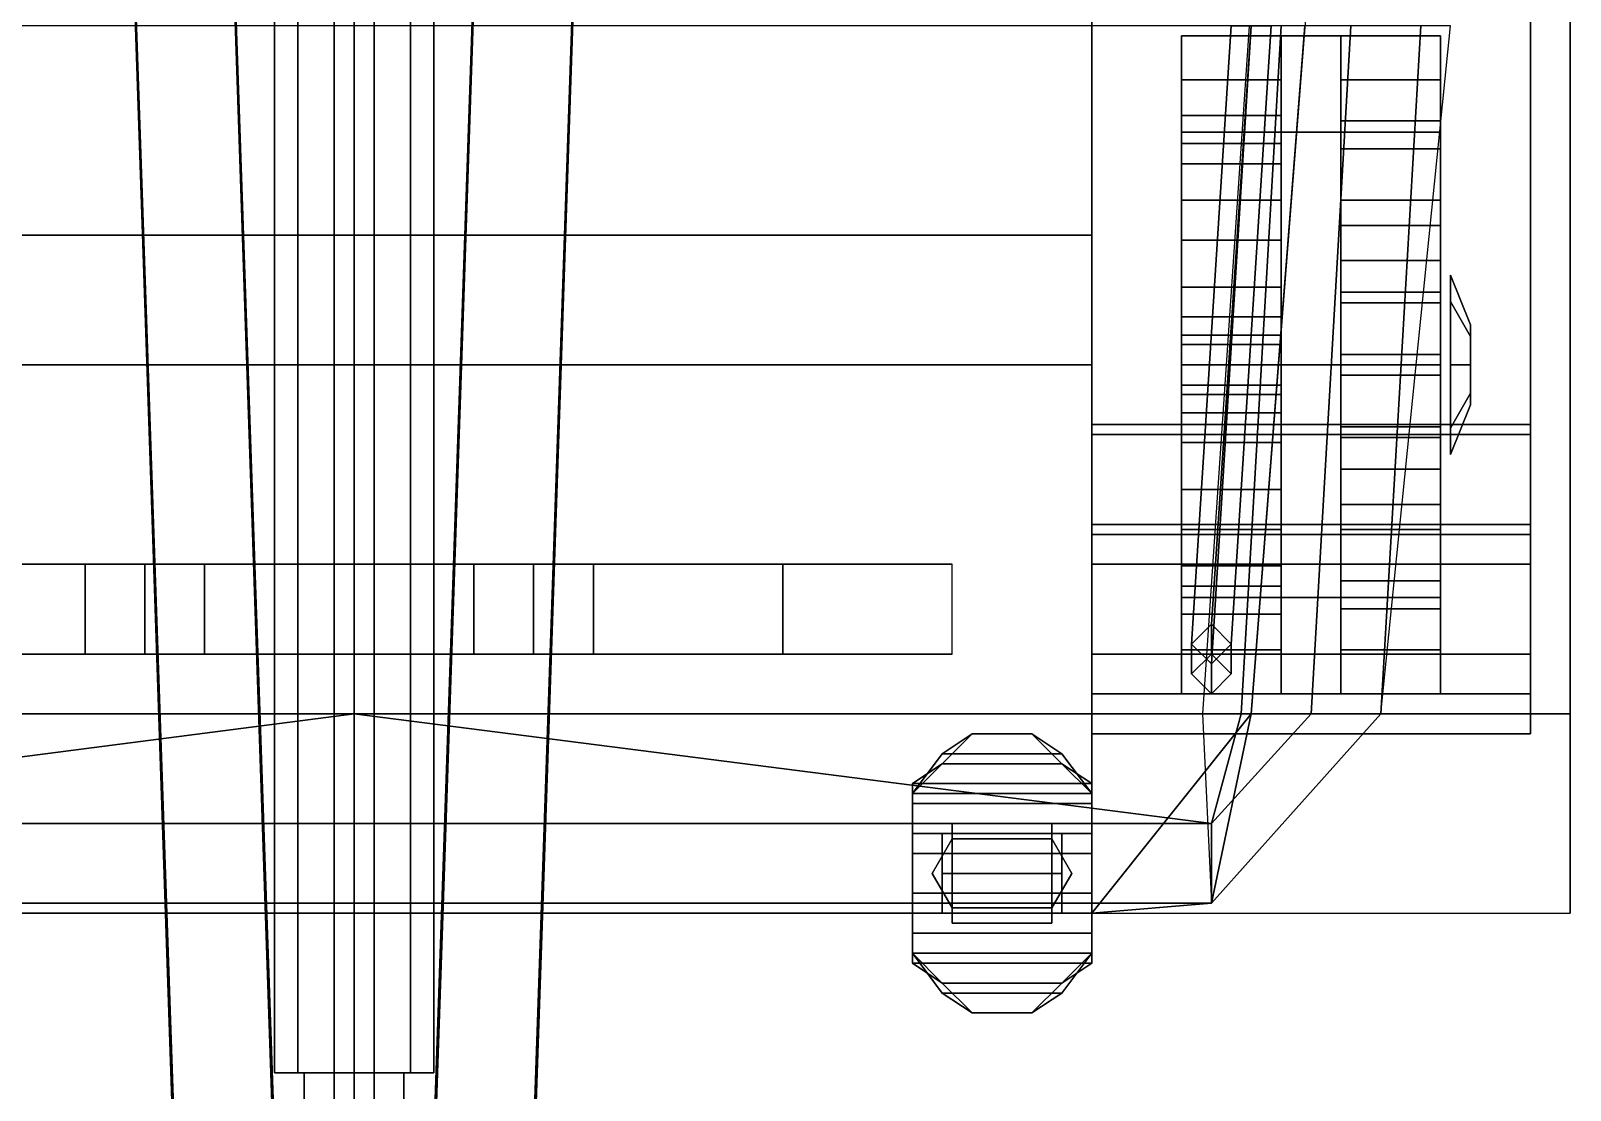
# Model space of a CAD drawing. Header units: millimetres. Extents: x -1.4 to 1.2, y -3.9 to 13.4.
# Drawn here: x -0.324 to 1.22, y -3.237 to -2.175 of the extents above; entities that cross this region are included whole.
import ezdxf

# ---------------------------------------------------------------- set-up
doc = ezdxf.new("R2010")
doc.units = ezdxf.units.MM
doc.header["$MEASUREMENT"] = 0
for name, color, linetype in [('crane', 3, 'Continuous'), ('crane_actuator_2', 1, 'Continuous'), ('crane_superstructure', 4, 'Continuous'), ('crane_supports', 6, 'Continuous'), ('fenders', 6, 'Continuous'), ('tank_only', 6, 'Continuous'), ('tracks', 3, 'Continuous'), ('wheels', 2, 'Continuous'), ('wheels_low_poly', 4, 'Continuous')]:
    doc.layers.add(name, color=color, linetype=linetype)

msp = doc.modelspace()

# ---------------------------------------------------------------- linework, layer by layer
for points in [[(-0.74, 2.76, 0.59), (-0.74, -2.51, 0.67), (0.74, -2.51, 0.67), (0.74, 2.76, 0.59)], [(-0.74, -2.51, 0.67), (-0.74, 2.76, 0.59), (0.74, 2.76, 0.59), (0.74, -2.51, 0.67)], [(0.74, -2.51, 0.67), (0.74, -2.38, 0.39), (0.74, 2.39, 0.39), (0.74, 2.76, 0.59)], [(0.74, -2.51, 0.67), (0.74, 2.76, 0.59), (0.74, 1.65, 1.35), (0.74, 0.34, 1.27)], [(0.74, 2.39, 0.39), (0.74, -2.38, 0.39), (-0.74, -2.38, 0.39), (-0.74, 2.39, 0.39)], [(0.74, -2.97, 0.96), (0.74, -2.51, 0.67), (0.74, 0.34, 1.27), (0.74, -2.86, 1.08)], [(-0.93, -2.17, 1.44), (-0.89, -2.86, 1.31), (0, -2.86, 1.37), (0, -2.17, 1.56)], [(0, -2.17, 1.56), (0, -2.86, 1.37), (0.89, -2.86, 1.31), (0.93, -2.17, 1.44)], [(0.9, -2.17, 1.62), (0.88, -2.17, 1.6), (0.84, -2.79, 1.43), (0.86, -2.81, 1.44)], [(0.88, -2.17, 1.6), (0.9, -2.17, 1.58), (0.86, -2.77, 1.42), (0.84, -2.79, 1.43)], [(0.898, -2.17, 1.27), (0.8512, -2.86, 1.21), (0.9, -2.86, 1.08), (0.9539, -2.17, 1.121)], [(0.92, -2.17, 1.6), (0.9, -2.17, 1.62), (0.86, -2.81, 1.44), (0.88, -2.79, 1.43)], [(0.9, -2.17, 1.58), (0.92, -2.17, 1.6), (0.88, -2.79, 1.43), (0.86, -2.77, 1.42)], [(0.93, -2.17, 1.44), (0.89, -2.86, 1.31), (0.96, -2.86, 1.29), (1, -2.17, 1.42)], [(1, -2.17, 1.42), (0.96, -2.86, 1.29), (1.03, -2.86, 1.22), (1.07, -2.17, 1.35)], [(1.07, -2.17, 1.35), (1.03, -2.86, 1.22), (1.03, -2.86, 1.21), (1.1, -2.17, 1.27)], [(-0.74, -2.51, 0.67), (-0.74, -2.38, 0.39), (0.74, -2.38, 0.39), (0.74, -2.51, 0.67)], [(0.84, -2.79, 1.43), (0.86, -2.77, 1.42), (0.86, -2.8, 1.41), (0.84, -2.82, 1.42)], [(0.86, -2.77, 1.42), (0.88, -2.79, 1.43), (0.88, -2.82, 1.42), (0.86, -2.8, 1.41)], [(0.86, -2.81, 1.44), (0.84, -2.79, 1.43), (0.84, -2.82, 1.42), (0.86, -2.84, 1.43)], [(0.88, -2.79, 1.43), (0.86, -2.81, 1.44), (0.86, -2.84, 1.43), (0.88, -2.82, 1.42)], [(0.84, -2.82, 1.42), (0.86, -2.8, 1.41), (0.86, -2.8, 1.32), (0.84, -2.82, 1.31)], [(0.86, -2.8, 1.41), (0.88, -2.82, 1.42), (0.88, -2.82, 1.31), (0.86, -2.8, 1.32)], [(0.86, -2.84, 1.43), (0.84, -2.82, 1.42), (0.84, -2.82, 1.31), (0.86, -2.84, 1.31)], [(0.88, -2.82, 1.42), (0.86, -2.84, 1.43), (0.86, -2.84, 1.31), (0.88, -2.82, 1.31)], [(0, -2.86, 1.37), (-0.89, -2.86, 1.31), (-0.85, -2.97, 1.31), (0, -2.86, 1.37)], [(0, -2.86, 1.37), (-0.85, -2.97, 1.31), (0.86, -2.97, 1.31), (0, -2.86, 1.37)], [(0.89, -2.86, 1.31), (0, -2.86, 1.37), (0.86, -2.97, 1.31), (0.89, -2.86, 1.31)], [(0.74, -2.97, 0.99), (0.74, -2.97, 0.96), (0.74, -2.86, 1.08)], [(0.74, -3.06, 0.99), (0.74, -2.97, 0.99), (0.74, -2.86, 1.08), (0.74, -3.06, 1.08)], [(0.9, -2.86, 1.08), (0.86, -3.05, 1.19), (0.86, -3.05, 1.19), (0.74, -3.06, 1.08)], [(0.8512, -2.86, 1.21), (0.86, -3.05, 1.19), (0.86, -3.05, 1.19), (0.9, -2.86, 1.08)], [(0.96, -2.86, 1.29), (0.89, -2.86, 1.31), (0.86, -2.97, 1.31), (0.96, -2.86, 1.29)], [(0.86, -2.97, 1.31), (0.86, -3.05, 1.19), (1.03, -2.86, 1.22), (0.96, -2.86, 1.29)], [(0.86, -3.05, 1.19), (0.86, -3.05, 1.19), (1.03, -2.86, 1.21), (1.03, -2.86, 1.22)], [(-0.85, -2.97, 1.31), (-0.85, -3.05, 1.19), (0.86, -3.05, 1.19), (0.86, -2.97, 1.31)], [(-0.74, -2.97, 0.99), (-0.74, -2.97, 0.96), (0.74, -2.97, 0.96), (0.74, -2.97, 0.99)], [(-0.74, -3.06, 0.99), (-0.74, -2.97, 0.99), (0.74, -2.97, 0.99), (0.74, -3.06, 0.99)], [(-0.85, -3.05, 1.19), (-0.74, -3.06, 1.08), (0.74, -3.06, 1.08), (0.86, -3.05, 1.19)], [(-0.74, -3.06, 1.08), (-0.74, -3.06, 0.99), (0.74, -3.06, 0.99), (0.74, -3.06, 1.08)]]:
    msp.add_3dface(points)
at = {"layer": 'crane'}
for points in [[(0, 0.41, 2.76), (-0.02, 0.41, 2.74), (-0.02, -3.66, 2.12), (0, -3.66, 2.14)], [(-0.02, 0.41, 2.74), (0, 0.41, 2.72), (0, -3.66, 2.1), (-0.02, -3.66, 2.12)], [(0.02, 0.41, 2.74), (0, 0.41, 2.76), (0, -3.66, 2.14), (0.02, -3.66, 2.12)], [(0, 0.41, 2.72), (0.02, 0.41, 2.74), (0.02, -3.66, 2.12), (0, -3.66, 2.1)], [(-0.3, 0.21, 2.8), (-0.16, -3.92, 2.09), (-0.06, -3.92, 2.09), (-0.2, 0.21, 2.8)], [(-0.2, 0.21, 2.62), (-0.06, -3.87, 1.93), (-0.16, -3.87, 1.93), (-0.3, 0.21, 2.62)], [(-0.3, 0.21, 2.62), (-0.16, -3.87, 1.93), (-0.16, -3.92, 2.09), (-0.3, 0.21, 2.8)], [(-0.06, -3.92, 2.09), (-0.06, -3.87, 1.93), (-0.2, 0.21, 2.62), (-0.2, 0.21, 2.8)], [(0.2, 0.21, 2.62), (0.06, -3.87, 1.93), (0.06, -3.92, 2.09), (0.2, 0.21, 2.8)], [(0.3, 0.21, 2.62), (0.16, -3.87, 1.93), (0.06, -3.87, 1.93), (0.2, 0.21, 2.62)], [(0.2, 0.21, 2.8), (0.06, -3.92, 2.09), (0.16, -3.92, 2.09), (0.3, 0.21, 2.8)], [(0.16, -3.92, 2.09), (0.16, -3.87, 1.93), (0.3, 0.21, 2.62), (0.3, 0.21, 2.8)]]:
    msp.add_3dface(points, dxfattribs=at)
at = {"layer": 'crane_actuator_2'}
for points in [[(-0.0566, -1.11, 2.0666), (-0.08, -1.11, 2.01), (-0.08, -3.22, 2.01), (-0.0566, -3.22, 2.0666)], [(-0.08, -1.11, 2.01), (-0.0566, -1.11, 1.9534), (-0.0566, -3.22, 1.9534), (-0.08, -3.22, 2.01)], [(0, -1.11, 2.09), (-0.0566, -1.11, 2.0666), (-0.0566, -3.22, 2.0666), (0, -3.22, 2.09)], [(-0.0566, -1.11, 1.9534), (0, -1.11, 1.93), (0, -3.22, 1.93), (-0.0566, -3.22, 1.9534)], [(0.0566, -1.11, 2.0666), (0, -1.11, 2.09), (0, -3.22, 2.09), (0.0566, -3.22, 2.0666)], [(0, -1.11, 1.93), (0.0566, -1.11, 1.9534), (0.0566, -3.22, 1.9534), (0, -3.22, 1.93)], [(0.08, -1.11, 2.01), (0.0566, -1.11, 2.0666), (0.0566, -3.22, 2.0666), (0.08, -3.22, 2.01)], [(0.0566, -1.11, 1.9534), (0.08, -1.11, 2.01), (0.08, -3.22, 2.01), (0.0566, -3.22, 1.9534)], [(-0.0566, -3.22, 1.9534), (0, -3.22, 2.09), (-0.0566, -3.22, 2.0666), (-0.08, -3.22, 2.01)], [(0, -3.22, 1.93), (0.0566, -3.22, 2.0666), (0, -3.22, 2.09), (-0.0566, -3.22, 1.9534)], [(0.05, -3.56, 2.06), (0.05, -3.22, 2.06), (-0.05, -3.22, 2.06), (-0.05, -3.56, 2.06)], [(0.05, -3.22, 1.96), (0.05, -3.56, 1.96), (-0.05, -3.56, 1.96), (-0.05, -3.22, 1.96)], [(-0.05, -3.56, 2.06), (-0.05, -3.22, 2.06), (-0.05, -3.22, 1.96), (-0.05, -3.56, 1.96)], [(0.0566, -3.22, 1.9534), (0.08, -3.22, 2.01), (0.0566, -3.22, 2.0666), (0, -3.22, 1.93)], [(0.05, -3.56, 1.96), (0.05, -3.22, 1.96), (0.05, -3.22, 2.06), (0.05, -3.56, 2.06)]]:
    msp.add_3dface(points, dxfattribs=at)
at = {"layer": 'crane_superstructure'}
for points in [[(-0.74, -2.97, 0.67), (-0.74, -2.51, 0.67), (0.74, -2.51, 0.67), (0.74, -2.97, 0.67)], [(0.74, -2.97, 0.67), (0.74, -2.51, 0.67), (0.74, -2.51, 0.67), (0.74, -2.97, 0.96)], [(0.43, -2.71, 1.79), (0.6, -2.71, 1.4), (-0.6, -2.71, 1.4), (-0.43, -2.71, 1.79)], [(-0.21, -2.71, 2.18), (-0.15, -2.71, 1.79), (-0.43, -2.71, 1.79), (-0.27, -2.71, 2.18)], [(-0.43, -2.71, 1.79), (-0.43, -2.8, 1.79), (-0.27, -2.8, 2.18), (-0.27, -2.71, 2.18)], [(-0.27, -2.71, 2.18), (-0.27, -2.8, 2.18), (-0.21, -2.8, 2.18), (-0.21, -2.71, 2.18)], [(-0.21, -2.8, 2.18), (-0.15, -2.8, 1.79), (-0.15, -2.71, 1.79), (-0.21, -2.71, 2.18)], [(-0.15, -2.71, 1.79), (-0.15, -2.8, 1.79), (0.12, -2.8, 1.79), (0.12, -2.71, 1.79)], [(0.24, -2.71, 2.18), (0.43, -2.71, 1.79), (0.12, -2.71, 1.79), (0.18, -2.71, 2.18)], [(0.18, -2.71, 2.18), (0.12, -2.71, 1.79), (0.12, -2.8, 1.79), (0.18, -2.8, 2.18)], [(0.24, -2.8, 2.18), (0.24, -2.71, 2.18), (0.18, -2.71, 2.18), (0.18, -2.8, 2.18)], [(0.43, -2.8, 1.79), (0.43, -2.71, 1.79), (0.24, -2.71, 2.18), (0.24, -2.8, 2.18)], [(0.43, -2.8, 1.79), (0.6, -2.8, 1.4), (0.6, -2.71, 1.4), (0.43, -2.71, 1.79)], [(-0.43, -2.8, 1.79), (-0.6, -2.8, 1.4), (0.6, -2.8, 1.4), (0.43, -2.8, 1.79)], [(-0.27, -2.8, 2.18), (-0.43, -2.8, 1.79), (-0.15, -2.8, 1.79), (-0.21, -2.8, 2.18)], [(0.18, -2.8, 2.18), (0.12, -2.8, 1.79), (0.43, -2.8, 1.79), (0.24, -2.8, 2.18)], [(-0.74, -2.97, 0.96), (-0.74, -2.97, 0.67), (0.74, -2.97, 0.67), (0.74, -2.97, 0.96)], [(0.6, -3.07, 0.76), (0.6, -2.97, 0.76), (0.6, -2.97, 0.67), (0.6, -3.07, 0.67)], [(0.6, -2.97, 0.76), (0.6, -3.07, 0.76), (0.7, -3.07, 0.76), (0.7, -2.97, 0.76)], [(0.6, -3.07, 0.67), (0.6, -2.97, 0.67), (0.7, -2.97, 0.67), (0.7, -3.07, 0.67)], [(0.7, -3.07, 0.67), (0.7, -2.97, 0.67), (0.7, -2.97, 0.76), (0.7, -3.07, 0.76)], [(0.6, -3.07, 0.76), (0.6, -3.07, 0.67), (0.7, -3.07, 0.67), (0.7, -3.07, 0.76)]]:
    msp.add_3dface(points, dxfattribs=at)
at = {"layer": 'crane_supports'}
for points in [[(0.62, -2.88, -0.12), (0.59, -2.9, -0.12), (0.56, -2.94, -0.05), (0.59, -2.91, -0.05)], [(0.71, -2.91, -0.05), (0.68, -2.88, -0.12), (0.62, -2.88, -0.12), (0.59, -2.91, -0.05)], [(0.68, -2.88, -0.12), (0.71, -2.9, -0.12), (0.59, -2.9, -0.12), (0.62, -2.88, -0.12)], [(0.74, -2.94, -0.05), (0.71, -2.9, -0.12), (0.68, -2.88, -0.12), (0.71, -2.91, -0.05)], [(0.56, -2.94, -0.05), (0.59, -2.9, -0.12), (0.71, -2.9, -0.12), (0.74, -2.94, -0.05)], [(0.74, -2.93), (0.71, -2.91, -0.05), (0.59, -2.91, -0.05), (0.56, -2.93)], [(0.59, -2.91, -0.05), (0.56, -2.94, -0.05), (0.56, -2.95, -0.03), (0.56, -2.93)], [(0.74, -2.95, -0.03), (0.74, -2.94, -0.05), (0.71, -2.91, -0.05), (0.74, -2.93)], [(0.56, -2.93), (0.56, -3.11), (0.74, -3.11), (0.74, -2.93)], [(0.56, -2.95, -0.03), (0.56, -3.08, -0.03), (0.56, -3.11), (0.56, -2.93)], [(0.74, -3.11), (0.74, -3.08, -0.03), (0.74, -2.95, -0.03), (0.74, -2.93)], [(0.56, -2.95, -0.03), (0.56, -2.94, -0.05), (0.74, -2.94, -0.05), (0.74, -2.95, -0.03)], [(0.74, -2.95, -0.03), (0.74, -3.08, -0.03), (0.56, -3.08, -0.03), (0.56, -2.95, -0.03)], [(0.71, -2.98, 0.62), (0.74, -2.98, 0.59), (0.56, -2.98, 0.59), (0.59, -2.98, 0.62)], [(0.56, -2.98, 0.59), (0.56, -3.06, 0.59), (0.56, -3.06, 0.67), (0.56, -2.98, 0.67)], [(0.56, -2.98, 0.67), (0.59, -2.98, 0.67), (0.59, -2.98, 0.62), (0.56, -2.98, 0.59)], [(0.56, -2.98, 0.67), (0.56, -3.06, 0.67), (0.56, -3.04, 0.75), (0.56, -3, 0.75)], [(0.56, -3, 0.75), (0.59, -3, 0.75), (0.59, -2.98, 0.67), (0.56, -2.98, 0.67)], [(0.74, -2.98, 0.59), (0.74, -3.06, 0.59), (0.56, -3.06, 0.59), (0.56, -2.98, 0.59)], [(0.59, -2.98, 0.62), (0.59, -3.06, 0.62), (0.71, -3.06, 0.62), (0.71, -2.98, 0.62)], [(0.59, -3, 0.75), (0.59, -3.04, 0.75), (0.59, -3.06, 0.67), (0.59, -2.98, 0.67)], [(0.59, -2.98, 0.67), (0.59, -3.06, 0.67), (0.59, -3.06, 0.62), (0.59, -2.98, 0.62)], [(0.71, -2.98, 0.67), (0.71, -3.06, 0.67), (0.71, -3.04, 0.75), (0.71, -3, 0.75)], [(0.71, -3, 0.75), (0.74, -3, 0.75), (0.74, -2.98, 0.67), (0.71, -2.98, 0.67)], [(0.71, -2.98, 0.67), (0.74, -2.98, 0.67), (0.74, -2.98, 0.59), (0.71, -2.98, 0.62)], [(0.71, -2.98, 0.62), (0.71, -3.06, 0.62), (0.71, -3.06, 0.67), (0.71, -2.98, 0.67)], [(0.74, -3, 0.75), (0.74, -3.04, 0.75), (0.74, -3.06, 0.67), (0.74, -2.98, 0.67)], [(0.74, -2.98, 0.67), (0.74, -3.06, 0.67), (0.74, -3.06, 0.59), (0.74, -2.98, 0.59)], [(0.6, -2.9854), (0.58, -3.02), (0.58, -3.02, 0.59), (0.6, -2.9854, 0.59)], [(0.7, -2.9854), (0.6, -2.9854), (0.6, -2.9854, 0.59), (0.7, -2.9854, 0.59)], [(0.72, -3.02), (0.7, -2.9854), (0.7, -2.9854, 0.59), (0.72, -3.02, 0.59)], [(0.56, -3.04, 0.75), (0.59, -3.04, 0.75), (0.59, -3, 0.75), (0.56, -3, 0.75)], [(0.71, -3, 0.72), (0.71, -3.02, 0.7), (0.59, -3.02, 0.7), (0.59, -3, 0.72)], [(0.71, -3.02, 0.74), (0.71, -3, 0.72), (0.59, -3, 0.72), (0.59, -3.02, 0.74)], [(0.71, -3.04, 0.75), (0.74, -3.04, 0.75), (0.74, -3, 0.75), (0.71, -3, 0.75)], [(0.58, -3.02), (0.6, -3.0546), (0.6, -3.0546, 0.59), (0.58, -3.02, 0.59)], [(0.71, -3.02, 0.7), (0.71, -3.04, 0.72), (0.59, -3.04, 0.72), (0.59, -3.02, 0.7)], [(0.71, -3.04, 0.72), (0.71, -3.02, 0.74), (0.59, -3.02, 0.74), (0.59, -3.04, 0.72)], [(0.7, -3.0546), (0.72, -3.02), (0.72, -3.02, 0.59), (0.7, -3.0546, 0.59)], [(0.56, -3.06, 0.67), (0.59, -3.06, 0.67), (0.59, -3.04, 0.75), (0.56, -3.04, 0.75)], [(0.71, -3.06, 0.67), (0.74, -3.06, 0.67), (0.74, -3.04, 0.75), (0.71, -3.04, 0.75)], [(0.6, -3.0546), (0.7, -3.0546), (0.7, -3.0546, 0.59), (0.6, -3.0546, 0.59)], [(0.59, -3.06, 0.62), (0.56, -3.06, 0.59), (0.74, -3.06, 0.59), (0.71, -3.06, 0.62)], [(0.56, -3.06, 0.59), (0.59, -3.06, 0.62), (0.59, -3.06, 0.67), (0.56, -3.06, 0.67)], [(0.71, -3.06, 0.62), (0.74, -3.06, 0.59), (0.74, -3.06, 0.67), (0.71, -3.06, 0.67)], [(0.56, -3.08, -0.03), (0.56, -3.1, -0.05), (0.59, -3.13, -0.05), (0.56, -3.11)], [(0.74, -3.08, -0.03), (0.74, -3.1, -0.05), (0.56, -3.1, -0.05), (0.56, -3.08, -0.03)], [(0.71, -3.13, -0.05), (0.74, -3.1, -0.05), (0.74, -3.08, -0.03), (0.74, -3.11)], [(0.74, -3.1, -0.05), (0.71, -3.14, -0.12), (0.59, -3.14, -0.12), (0.56, -3.1, -0.05)], [(0.56, -3.1, -0.05), (0.59, -3.14, -0.12), (0.62, -3.16, -0.12), (0.59, -3.13, -0.05)], [(0.68, -3.16, -0.12), (0.71, -3.14, -0.12), (0.74, -3.1, -0.05), (0.71, -3.13, -0.05)], [(0.56, -3.11), (0.59, -3.13, -0.05), (0.71, -3.13, -0.05), (0.74, -3.11)], [(0.59, -3.13, -0.05), (0.62, -3.16, -0.12), (0.68, -3.16, -0.12), (0.71, -3.13, -0.05)], [(0.62, -3.16, -0.12), (0.59, -3.14, -0.12), (0.71, -3.14, -0.12), (0.68, -3.16, -0.12)]]:
    msp.add_3dface(points, dxfattribs=at)
at = {"layer": 'fenders'}
for points in [[(1.15, 0.34, 1.27), (0.9, -2.86, 1.08), (1.22, -2.86, 1.08), (1.22, 0.34, 1.27)], [(1.22, 0.34, 1.27), (1.22, -2.86, 1.08), (1.22, -2.86, 1.05), (1.22, 0.34, 1.24)], [(0.9, -2.86, 1.08), (0.74, -3.06, 1.08), (1.22, -3.06, 1.08), (1.22, -2.86, 1.08)], [(0.74, -2.86, 1.08), (0.74, -3.06, 1.08), (0.74, -3.06, 1.08), (0.9, -2.86, 1.08)], [(1.22, -2.86, 1.08), (1.22, -3.06, 1.08), (1.22, -3.06, 1.05), (1.22, -2.86, 1.05)]]:
    msp.add_3dface(points, dxfattribs=at)
at = {"layer": 'tank_only'}
msp.add_3dface([(-0.74, -2.97, 0.96), (-0.74, -2.51, 0.67), (0.74, -2.51, 0.67), (0.74, -2.97, 0.96)], dxfattribs=at)
at = {"layer": 'tracks'}
for points in [[(0.74, -2.57, 0.96), (0.74, -1.36, 1.07), (1.18, -1.36, 1.07), (1.18, -2.57, 0.96)], [(0.74, -2.58, 1), (0.74, -1.36, 1.11), (0.74, -1.36, 1.07), (0.74, -2.57, 0.96)], [(1.18, -2.58, 1), (1.18, -1.36, 1.11), (0.74, -1.36, 1.11), (0.74, -2.58, 1)], [(1.18, -1.36, 1.07), (1.18, -1.36, 1.11), (1.18, -2.58, 1), (1.18, -2.57, 0.96)], [(0.74, -1.77, 0.03), (0.74, -2.67, 0.34), (1.18, -2.67, 0.34), (1.18, -1.77, 0.03)], [(0.74, -1.79, -0.01), (0.74, -2.67, 0.3), (0.74, -2.67, 0.34), (0.74, -1.77, 0.03)], [(1.18, -2.67, 0.34), (1.18, -2.67, 0.3), (1.18, -1.79, -0.01), (1.18, -1.77, 0.03)], [(1.18, -1.79, -0.01), (1.18, -2.67, 0.3), (0.74, -2.67, 0.3), (0.74, -1.79, -0.01)], [(0.74, -2.71, 0.94), (0.74, -2.58, 1), (0.74, -2.57, 0.96), (0.74, -2.68, 0.91)], [(0.74, -2.68, 0.91), (0.74, -2.57, 0.96), (1.18, -2.57, 0.96), (1.18, -2.68, 0.91)], [(1.18, -2.57, 0.96), (1.18, -2.58, 1), (1.18, -2.71, 0.94), (1.18, -2.68, 0.91)], [(1.18, -2.71, 0.94), (1.18, -2.58, 1), (0.74, -2.58, 1), (0.74, -2.71, 0.94)], [(1.18, -2.67, 0.3), (1.18, -2.84, 0.47), (0.74, -2.84, 0.47), (0.74, -2.67, 0.3)], [(0.74, -2.67, 0.3), (0.74, -2.84, 0.47), (0.74, -2.8, 0.47), (0.74, -2.67, 0.34)], [(0.74, -2.67, 0.34), (0.74, -2.8, 0.47), (1.18, -2.8, 0.47), (1.18, -2.67, 0.34)], [(1.18, -2.8, 0.47), (1.18, -2.84, 0.47), (1.18, -2.67, 0.3), (1.18, -2.67, 0.34)], [(0.74, -2.8, 0.79), (0.74, -2.68, 0.91), (1.18, -2.68, 0.91), (1.18, -2.8, 0.79)], [(0.74, -2.84, 0.79), (0.74, -2.71, 0.94), (0.74, -2.68, 0.91), (0.74, -2.8, 0.79)], [(1.18, -2.68, 0.91), (1.18, -2.71, 0.94), (1.18, -2.84, 0.79), (1.18, -2.8, 0.79)], [(1.18, -2.84, 0.79), (1.18, -2.71, 0.94), (0.74, -2.71, 0.94), (0.74, -2.84, 0.79)], [(0.74, -2.88, 0.63), (0.74, -2.84, 0.79), (0.74, -2.8, 0.79), (0.74, -2.84, 0.63)], [(0.74, -2.84, 0.63), (0.74, -2.8, 0.79), (1.18, -2.8, 0.79), (1.18, -2.84, 0.63)], [(0.74, -2.84, 0.47), (0.74, -2.88, 0.63), (0.74, -2.84, 0.63), (0.74, -2.8, 0.47)], [(0.74, -2.8, 0.47), (0.74, -2.84, 0.63), (1.18, -2.84, 0.63), (1.18, -2.8, 0.47)], [(1.18, -2.8, 0.79), (1.18, -2.84, 0.79), (1.18, -2.88, 0.63), (1.18, -2.84, 0.63)], [(1.18, -2.84, 0.63), (1.18, -2.88, 0.63), (1.18, -2.84, 0.47), (1.18, -2.8, 0.47)], [(1.18, -2.88, 0.63), (1.18, -2.84, 0.79), (0.74, -2.84, 0.79), (0.74, -2.88, 0.63)], [(1.18, -2.84, 0.47), (1.18, -2.88, 0.63), (0.74, -2.88, 0.63), (0.74, -2.84, 0.47)]]:
    msp.add_3dface(points, dxfattribs=at)
at = {"layer": 'wheels'}
for points in [[(0.83, -2.2242, 0.795), (0.83, -2.18, 0.63), (0.83, -2.26, 0.63), (0.83, -2.2881, 0.7347)], [(0.83, -2.18, 0.63), (0.83, -2.2242, 0.795), (0.93, -2.2242, 0.795), (0.93, -2.18, 0.63)], [(0.83, -2.18, 0.63), (0.83, -2.2242, 0.465), (0.83, -2.2881, 0.5253), (0.83, -2.26, 0.63)], [(0.83, -2.2242, 0.465), (0.83, -2.18, 0.63), (0.93, -2.18, 0.63), (0.93, -2.2242, 0.465)], [(0.93, -2.18, 0.63), (0.93, -2.2242, 0.795), (0.93, -2.2881, 0.7347), (0.93, -2.26, 0.63)], [(0.93, -2.2242, 0.465), (0.93, -2.18, 0.63), (0.93, -2.26, 0.63), (0.93, -2.2881, 0.5253)], [(0.99, -2.18, 0.63), (0.99, -2.2242, 0.795), (1.09, -2.2242, 0.795), (1.09, -2.18, 0.63)], [(0.99, -2.2242, 0.795), (0.99, -2.18, 0.63), (0.99, -2.2654, 0.6503), (0.99, -2.2935, 0.755)], [(0.99, -2.2242, 0.465), (0.99, -2.18, 0.63), (1.09, -2.18, 0.63), (1.09, -2.2242, 0.465)], [(0.99, -2.18, 0.63), (0.99, -2.2242, 0.465), (0.99, -2.2935, 0.505), (0.99, -2.2654, 0.6097)], [(0.99, -2.18, 0.63), (0.99, -2.2654, 0.6097), (0.99, -2.2654, 0.6503), (0.99, -2.18, 0.63)], [(1.09, -2.18, 0.63), (1.09, -2.2242, 0.795), (1.09, -2.2935, 0.755), (1.09, -2.2654, 0.6503)], [(1.09, -2.2242, 0.465), (1.09, -2.18, 0.63), (1.09, -2.2654, 0.6097), (1.09, -2.2935, 0.505)], [(1.09, -2.18, 0.63), (1.09, -2.2654, 0.6503), (1.09, -2.2654, 0.6097), (1.09, -2.18, 0.63)], [(0.83, -2.2242, 0.465), (0.83, -2.345, 0.3442), (0.83, -2.385, 0.4135), (0.83, -2.3084, 0.4901)], [(0.83, -2.345, 0.3442), (0.83, -2.2242, 0.465), (0.93, -2.2242, 0.465), (0.93, -2.345, 0.3442)], [(0.83, -2.2242, 0.465), (0.83, -2.3084, 0.4901), (0.83, -2.2881, 0.5253), (0.83, -2.2242, 0.465)], [(0.83, -2.2242, 0.795), (0.83, -2.2881, 0.7347), (0.83, -2.3084, 0.7699), (0.83, -2.2242, 0.795)], [(0.83, -2.345, 0.9158), (0.83, -2.2242, 0.795), (0.83, -2.3084, 0.7699), (0.83, -2.385, 0.8465)], [(0.83, -2.2242, 0.795), (0.83, -2.345, 0.9158), (0.93, -2.345, 0.9158), (0.93, -2.2242, 0.795)], [(0.93, -2.345, 0.3442), (0.93, -2.2242, 0.465), (0.93, -2.3084, 0.4901), (0.93, -2.385, 0.4135)], [(0.93, -2.2242, 0.465), (0.93, -2.2881, 0.5253), (0.93, -2.3084, 0.4901), (0.93, -2.2242, 0.465)], [(0.93, -2.2242, 0.795), (0.93, -2.3084, 0.7699), (0.93, -2.2881, 0.7347), (0.93, -2.2242, 0.795)], [(0.93, -2.2242, 0.795), (0.93, -2.345, 0.9158), (0.93, -2.385, 0.8465), (0.93, -2.3084, 0.7699)], [(0.99, -2.345, 0.3442), (0.99, -2.2242, 0.465), (1.09, -2.2242, 0.465), (1.09, -2.345, 0.3442)], [(0.99, -2.2242, 0.465), (0.99, -2.345, 0.3442), (0.99, -2.3701, 0.4284), (0.99, -2.2935, 0.505)], [(0.99, -2.2242, 0.795), (0.99, -2.345, 0.9158), (1.09, -2.345, 0.9158), (1.09, -2.2242, 0.795)], [(0.99, -2.345, 0.9158), (0.99, -2.2242, 0.795), (0.99, -2.2935, 0.755), (0.99, -2.3701, 0.8316)], [(1.09, -2.345, 0.3442), (1.09, -2.2242, 0.465), (1.09, -2.2935, 0.505), (1.09, -2.3701, 0.4284)], [(1.09, -2.2242, 0.795), (1.09, -2.345, 0.9158), (1.09, -2.3701, 0.8316), (1.09, -2.2935, 0.755)], [(0.83, -2.2881, 0.7347), (0.83, -2.26, 0.63), (0.93, -2.26, 0.63), (0.93, -2.2881, 0.7347)], [(0.83, -2.26, 0.63), (0.83, -2.2881, 0.5253), (0.93, -2.2881, 0.5253), (0.93, -2.26, 0.63)], [(0.99, -2.2935, 0.755), (0.99, -2.2654, 0.6503), (1.09, -2.2654, 0.6503), (1.09, -2.2935, 0.755)], [(0.99, -2.4372, 0.6002), (0.99, -2.2654, 0.6097), (1.09, -2.2654, 0.6097), (1.09, -2.4372, 0.6002)], [(0.99, -2.2654, 0.6097), (0.99, -2.2935, 0.505), (1.09, -2.2935, 0.505), (1.09, -2.2654, 0.6097)], [(0.99, -2.2654, 0.6503), (0.99, -2.4372, 0.6598), (1.09, -2.4372, 0.6598), (1.09, -2.2654, 0.6503)], [(0.99, -2.2654, 0.6097), (0.99, -2.4372, 0.6002), (0.99, -2.4372, 0.6598), (0.99, -2.2654, 0.6503)], [(1.09, -2.2654, 0.6503), (1.09, -2.4372, 0.6598), (1.09, -2.4372, 0.6002), (1.09, -2.2654, 0.6097)], [(0.83, -2.2881, 0.7347), (0.83, -2.4321, 0.6405), (0.83, -2.4619, 0.6922), (0.83, -2.3084, 0.7699)], [(0.83, -2.4321, 0.6405), (0.83, -2.2881, 0.7347), (0.93, -2.2881, 0.7347), (0.93, -2.4321, 0.6405)], [(0.83, -2.3084, 0.4901), (0.83, -2.4619, 0.5678), (0.83, -2.4321, 0.6195), (0.83, -2.2881, 0.5253)], [(0.83, -2.2881, 0.5253), (0.83, -2.4321, 0.6195), (0.93, -2.4321, 0.6195), (0.93, -2.2881, 0.5253)], [(0.93, -2.3084, 0.7699), (0.93, -2.4619, 0.6922), (0.93, -2.4321, 0.6405), (0.93, -2.2881, 0.7347)], [(0.93, -2.2881, 0.5253), (0.93, -2.4321, 0.6195), (0.93, -2.4619, 0.5678), (0.93, -2.3084, 0.4901)], [(0.99, -2.2935, 0.505), (0.99, -2.3701, 0.4284), (1.09, -2.3701, 0.4284), (1.09, -2.2935, 0.505)], [(0.99, -2.3701, 0.8316), (0.99, -2.2935, 0.755), (1.09, -2.2935, 0.755), (1.09, -2.3701, 0.8316)], [(0.83, -2.3084, 0.7699), (0.83, -2.4619, 0.6922), (0.93, -2.4619, 0.6922), (0.93, -2.3084, 0.7699)], [(0.83, -2.3084, 0.4901), (0.83, -2.385, 0.4135), (0.93, -2.385, 0.4135), (0.93, -2.3084, 0.4901)], [(0.83, -2.4619, 0.5678), (0.83, -2.3084, 0.4901), (0.93, -2.3084, 0.4901), (0.93, -2.4619, 0.5678)], [(0.83, -2.385, 0.8465), (0.83, -2.3084, 0.7699), (0.93, -2.3084, 0.7699), (0.93, -2.385, 0.8465)], [(0.83, -2.345, 0.3442), (0.83, -2.51, 0.3), (0.83, -2.4897, 0.3854), (0.83, -2.385, 0.4135)], [(0.83, -2.51, 0.3), (0.83, -2.345, 0.3442), (0.93, -2.345, 0.3442), (0.93, -2.51, 0.3)], [(0.83, -2.51, 0.96), (0.83, -2.345, 0.9158), (0.83, -2.385, 0.8465), (0.83, -2.4897, 0.8746)], [(0.83, -2.345, 0.9158), (0.83, -2.51, 0.96), (0.93, -2.51, 0.96), (0.93, -2.345, 0.9158)], [(0.93, -2.51, 0.3), (0.93, -2.345, 0.3442), (0.93, -2.385, 0.4135), (0.93, -2.4897, 0.3854)], [(0.93, -2.345, 0.9158), (0.93, -2.51, 0.96), (0.93, -2.4897, 0.8746), (0.93, -2.385, 0.8465)], [(0.99, -2.51, 0.3), (0.99, -2.345, 0.3442), (1.09, -2.345, 0.3442), (1.09, -2.51, 0.3)], [(0.99, -2.345, 0.3442), (0.99, -2.51, 0.3), (0.99, -2.51, 0.38), (0.99, -2.4053, 0.4081)], [(0.99, -2.345, 0.3442), (0.99, -2.4053, 0.4081), (0.99, -2.3701, 0.4284), (0.99, -2.345, 0.3442)], [(0.99, -2.345, 0.9158), (0.99, -2.51, 0.96), (1.09, -2.51, 0.96), (1.09, -2.345, 0.9158)], [(0.99, -2.345, 0.9158), (0.99, -2.3701, 0.8316), (0.99, -2.4053, 0.8519), (0.99, -2.345, 0.9158)], [(0.99, -2.51, 0.96), (0.99, -2.345, 0.9158), (0.99, -2.4053, 0.8519), (0.99, -2.51, 0.88)], [(1.09, -2.51, 0.3), (1.09, -2.345, 0.3442), (1.09, -2.4053, 0.4081), (1.09, -2.51, 0.38)], [(1.09, -2.345, 0.3442), (1.09, -2.3701, 0.4284), (1.09, -2.4053, 0.4081), (1.09, -2.345, 0.3442)], [(1.09, -2.345, 0.9158), (1.09, -2.51, 0.96), (1.09, -2.51, 0.88), (1.09, -2.4053, 0.8519)], [(1.09, -2.345, 0.9158), (1.09, -2.4053, 0.8519), (1.09, -2.3701, 0.8316), (1.09, -2.345, 0.9158)], [(0.99, -2.4478, 0.6781), (0.99, -2.3701, 0.8316), (1.09, -2.3701, 0.8316), (1.09, -2.4478, 0.6781)], [(0.99, -2.3701, 0.8316), (0.99, -2.4478, 0.6781), (0.99, -2.4995, 0.7079), (0.99, -2.4053, 0.8519)], [(0.99, -2.3701, 0.4284), (0.99, -2.4478, 0.5819), (1.09, -2.4478, 0.5819), (1.09, -2.3701, 0.4284)], [(0.99, -2.4053, 0.4081), (0.99, -2.4995, 0.5521), (0.99, -2.4478, 0.5819), (0.99, -2.3701, 0.4284)], [(1.09, -2.4053, 0.8519), (1.09, -2.4995, 0.7079), (1.09, -2.4478, 0.6781), (1.09, -2.3701, 0.8316)], [(1.09, -2.3701, 0.4284), (1.09, -2.4478, 0.5819), (1.09, -2.4995, 0.5521), (1.09, -2.4053, 0.4081)], [(0.83, -2.385, 0.4135), (0.83, -2.4897, 0.3854), (0.93, -2.4897, 0.3854), (0.93, -2.385, 0.4135)], [(0.83, -2.4897, 0.8746), (0.83, -2.385, 0.8465), (0.93, -2.385, 0.8465), (0.93, -2.4897, 0.8746)], [(0.99, -2.4053, 0.8519), (0.99, -2.4995, 0.7079), (1.09, -2.4995, 0.7079), (1.09, -2.4053, 0.8519)], [(0.99, -2.4995, 0.5521), (0.99, -2.4053, 0.4081), (1.09, -2.4053, 0.4081), (1.09, -2.4995, 0.5521)], [(0.99, -2.4053, 0.4081), (0.99, -2.51, 0.38), (1.09, -2.51, 0.38), (1.09, -2.4053, 0.4081)], [(0.99, -2.51, 0.88), (0.99, -2.4053, 0.8519), (1.09, -2.4053, 0.8519), (1.09, -2.51, 0.88)], [(1.1, -2.42, 0.63), (1.1, -2.4464, 0.6936), (1.12, -2.4817, 0.6583), (1.12, -2.47, 0.63)], [(1.1, -2.4464, 0.5664), (1.1, -2.42, 0.63), (1.12, -2.47, 0.63), (1.12, -2.4817, 0.6017)], [(0.83, -2.4321, 0.6195), (0.83, -2.4321, 0.6405), (0.93, -2.4321, 0.6405), (0.93, -2.4321, 0.6195)], [(0.99, -2.4478, 0.5819), (0.99, -2.4372, 0.6002), (1.09, -2.4372, 0.6002), (1.09, -2.4478, 0.5819)], [(0.99, -2.4372, 0.6598), (0.99, -2.4478, 0.6781), (1.09, -2.4478, 0.6781), (1.09, -2.4372, 0.6598)], [(1.1, -2.4464, 0.6936), (1.1, -2.51, 0.72), (1.12, -2.51, 0.67), (1.12, -2.4817, 0.6583)], [(1.1, -2.51, 0.54), (1.1, -2.4464, 0.5664), (1.12, -2.4817, 0.6017), (1.12, -2.51, 0.59)], [(0.83, -2.4802, 0.5572), (0.83, -2.4619, 0.5678), (0.93, -2.4619, 0.5678), (0.93, -2.4802, 0.5572)], [(0.83, -2.4619, 0.6922), (0.83, -2.4802, 0.7028), (0.93, -2.4802, 0.7028), (0.93, -2.4619, 0.6922)], [(1.12, -2.4817, 0.6583), (1.12, -2.55, 0.63), (1.12, -2.5383, 0.6017), (1.12, -2.47, 0.63)], [(1.12, -2.47, 0.63), (1.12, -2.5383, 0.6017), (1.12, -2.51, 0.59), (1.12, -2.4817, 0.6017)], [(0.83, -2.4897, 0.8746), (0.83, -2.4802, 0.7028), (0.83, -2.5398, 0.7028), (0.83, -2.5303, 0.8746)], [(0.83, -2.4802, 0.7028), (0.83, -2.4897, 0.8746), (0.93, -2.4897, 0.8746), (0.93, -2.4802, 0.7028)], [(0.83, -2.5303, 0.3854), (0.83, -2.5398, 0.5572), (0.83, -2.4802, 0.5572), (0.83, -2.4897, 0.3854)], [(0.83, -2.4897, 0.3854), (0.83, -2.4802, 0.5572), (0.93, -2.4802, 0.5572), (0.93, -2.4897, 0.3854)], [(0.93, -2.5303, 0.8746), (0.93, -2.5398, 0.7028), (0.93, -2.4802, 0.7028), (0.93, -2.4897, 0.8746)], [(0.93, -2.4897, 0.3854), (0.93, -2.4802, 0.5572), (0.93, -2.5398, 0.5572), (0.93, -2.5303, 0.3854)], [(1.12, -2.51, 0.67), (1.12, -2.5383, 0.6583), (1.12, -2.55, 0.63), (1.12, -2.4817, 0.6583)], [(0.83, -2.51, 0.3), (0.83, -2.5303, 0.3854), (0.83, -2.4897, 0.3854), (0.83, -2.51, 0.3)], [(0.83, -2.51, 0.96), (0.83, -2.4897, 0.8746), (0.83, -2.5303, 0.8746), (0.83, -2.51, 0.96)], [(0.93, -2.51, 0.3), (0.93, -2.4897, 0.3854), (0.93, -2.5303, 0.3854), (0.93, -2.51, 0.3)], [(0.93, -2.51, 0.96), (0.93, -2.5303, 0.8746), (0.93, -2.4897, 0.8746), (0.93, -2.51, 0.96)], [(0.99, -2.4995, 0.7079), (0.99, -2.5205, 0.7079), (1.09, -2.5205, 0.7079), (1.09, -2.4995, 0.7079)], [(0.99, -2.5205, 0.5521), (0.99, -2.4995, 0.5521), (1.09, -2.4995, 0.5521), (1.09, -2.5205, 0.5521)], [(0.83, -2.51, 0.3), (0.83, -2.675, 0.3442), (0.83, -2.635, 0.4135), (0.83, -2.5303, 0.3854)], [(0.83, -2.675, 0.3442), (0.83, -2.51, 0.3), (0.93, -2.51, 0.3), (0.93, -2.675, 0.3442)], [(0.83, -2.675, 0.9158), (0.83, -2.51, 0.96), (0.83, -2.5303, 0.8746), (0.83, -2.635, 0.8465)], [(0.83, -2.51, 0.96), (0.83, -2.675, 0.9158), (0.93, -2.675, 0.9158), (0.93, -2.51, 0.96)], [(0.93, -2.675, 0.3442), (0.93, -2.51, 0.3), (0.93, -2.5303, 0.3854), (0.93, -2.635, 0.4135)], [(0.93, -2.51, 0.96), (0.93, -2.675, 0.9158), (0.93, -2.635, 0.8465), (0.93, -2.5303, 0.8746)], [(0.99, -2.675, 0.3442), (0.99, -2.51, 0.3), (1.09, -2.51, 0.3), (1.09, -2.675, 0.3442)], [(0.99, -2.51, 0.38), (0.99, -2.6147, 0.4081), (1.09, -2.6147, 0.4081), (1.09, -2.51, 0.38)], [(0.99, -2.51, 0.3), (0.99, -2.675, 0.3442), (0.99, -2.6147, 0.4081), (0.99, -2.51, 0.38)], [(0.99, -2.51, 0.96), (0.99, -2.675, 0.9158), (1.09, -2.675, 0.9158), (1.09, -2.51, 0.96)], [(0.99, -2.6147, 0.8519), (0.99, -2.51, 0.88), (1.09, -2.51, 0.88), (1.09, -2.6147, 0.8519)], [(0.99, -2.675, 0.9158), (0.99, -2.51, 0.96), (0.99, -2.51, 0.88), (0.99, -2.6147, 0.8519)], [(1.09, -2.675, 0.3442), (1.09, -2.51, 0.3), (1.09, -2.51, 0.38), (1.09, -2.6147, 0.4081)], [(1.09, -2.51, 0.96), (1.09, -2.675, 0.9158), (1.09, -2.6147, 0.8519), (1.09, -2.51, 0.88)], [(1.1, -2.51, 0.72), (1.1, -2.5736, 0.6936), (1.12, -2.5383, 0.6583), (1.12, -2.51, 0.67)], [(1.1, -2.5736, 0.5664), (1.1, -2.51, 0.54), (1.12, -2.51, 0.59), (1.12, -2.5383, 0.6017)], [(0.83, -2.5303, 0.8746), (0.83, -2.5398, 0.7028), (0.93, -2.5398, 0.7028), (0.93, -2.5303, 0.8746)], [(0.83, -2.5398, 0.5572), (0.83, -2.5303, 0.3854), (0.93, -2.5303, 0.3854), (0.93, -2.5398, 0.5572)], [(0.83, -2.5303, 0.3854), (0.83, -2.635, 0.4135), (0.93, -2.635, 0.4135), (0.93, -2.5303, 0.3854)], [(0.83, -2.635, 0.8465), (0.83, -2.5303, 0.8746), (0.93, -2.5303, 0.8746), (0.93, -2.635, 0.8465)], [(0.99, -2.5205, 0.7079), (0.99, -2.6147, 0.8519), (1.09, -2.6147, 0.8519), (1.09, -2.5205, 0.7079)], [(0.99, -2.6147, 0.8519), (0.99, -2.5205, 0.7079), (0.99, -2.5722, 0.6781), (0.99, -2.6499, 0.8316)], [(0.99, -2.6147, 0.4081), (0.99, -2.5205, 0.5521), (1.09, -2.5205, 0.5521), (1.09, -2.6147, 0.4081)], [(0.99, -2.6499, 0.4284), (0.99, -2.5722, 0.5819), (0.99, -2.5205, 0.5521), (0.99, -2.6147, 0.4081)], [(1.09, -2.6499, 0.8316), (1.09, -2.5722, 0.6781), (1.09, -2.5205, 0.7079), (1.09, -2.6147, 0.8519)], [(1.09, -2.6147, 0.4081), (1.09, -2.5205, 0.5521), (1.09, -2.5722, 0.5819), (1.09, -2.6499, 0.4284)], [(0.83, -2.5398, 0.7028), (0.83, -2.5581, 0.6922), (0.93, -2.5581, 0.6922), (0.93, -2.5398, 0.7028)], [(0.83, -2.5581, 0.5678), (0.83, -2.5398, 0.5572), (0.93, -2.5398, 0.5572), (0.93, -2.5581, 0.5678)], [(1.1, -2.5736, 0.6936), (1.1, -2.6, 0.63), (1.12, -2.55, 0.63), (1.12, -2.5383, 0.6583)], [(1.1, -2.6, 0.63), (1.1, -2.5736, 0.5664), (1.12, -2.5383, 0.6017), (1.12, -2.55, 0.63)], [(0.83, -2.7116, 0.7699), (0.83, -2.5581, 0.6922), (0.83, -2.5879, 0.6405), (0.83, -2.7319, 0.7347)], [(0.83, -2.5581, 0.6922), (0.83, -2.7116, 0.7699), (0.93, -2.7116, 0.7699), (0.93, -2.5581, 0.6922)], [(0.83, -2.7319, 0.5253), (0.83, -2.5879, 0.6195), (0.83, -2.5581, 0.5678), (0.83, -2.7116, 0.4901)], [(0.83, -2.7116, 0.4901), (0.83, -2.5581, 0.5678), (0.93, -2.5581, 0.5678), (0.93, -2.7116, 0.4901)], [(0.93, -2.7319, 0.7347), (0.93, -2.5879, 0.6405), (0.93, -2.5581, 0.6922), (0.93, -2.7116, 0.7699)], [(0.93, -2.7116, 0.4901), (0.93, -2.5581, 0.5678), (0.93, -2.5879, 0.6195), (0.93, -2.7319, 0.5253)], [(0.99, -2.6499, 0.8316), (0.99, -2.5722, 0.6781), (1.09, -2.5722, 0.6781), (1.09, -2.6499, 0.8316)], [(0.99, -2.5722, 0.5819), (0.99, -2.6499, 0.4284), (1.09, -2.6499, 0.4284), (1.09, -2.5722, 0.5819)], [(0.99, -2.5722, 0.6781), (0.99, -2.5828, 0.6598), (1.09, -2.5828, 0.6598), (1.09, -2.5722, 0.6781)], [(0.99, -2.5828, 0.6002), (0.99, -2.5722, 0.5819), (1.09, -2.5722, 0.5819), (1.09, -2.5828, 0.6002)], [(0.83, -2.7319, 0.7347), (0.83, -2.5879, 0.6405), (0.93, -2.5879, 0.6405), (0.93, -2.7319, 0.7347)], [(0.83, -2.5879, 0.6405), (0.83, -2.5879, 0.6195), (0.93, -2.5879, 0.6195), (0.93, -2.5879, 0.6405)], [(0.83, -2.5879, 0.6195), (0.83, -2.7319, 0.5253), (0.93, -2.7319, 0.5253), (0.93, -2.5879, 0.6195)], [(0.99, -2.7546, 0.6097), (0.99, -2.5828, 0.6002), (1.09, -2.5828, 0.6002), (1.09, -2.7546, 0.6097)], [(0.99, -2.5828, 0.6598), (0.99, -2.7546, 0.6503), (1.09, -2.7546, 0.6503), (1.09, -2.5828, 0.6598)], [(0.99, -2.7546, 0.6503), (0.99, -2.5828, 0.6598), (0.99, -2.5828, 0.6002), (0.99, -2.7546, 0.6097)], [(1.09, -2.7546, 0.6097), (1.09, -2.5828, 0.6002), (1.09, -2.5828, 0.6598), (1.09, -2.7546, 0.6503)], [(0.99, -2.675, 0.3442), (0.99, -2.6499, 0.4284), (0.99, -2.6147, 0.4081), (0.99, -2.675, 0.3442)], [(0.99, -2.675, 0.9158), (0.99, -2.6147, 0.8519), (0.99, -2.6499, 0.8316), (0.99, -2.675, 0.9158)], [(1.09, -2.675, 0.3442), (1.09, -2.6147, 0.4081), (1.09, -2.6499, 0.4284), (1.09, -2.675, 0.3442)], [(1.09, -2.675, 0.9158), (1.09, -2.6499, 0.8316), (1.09, -2.6147, 0.8519), (1.09, -2.675, 0.9158)], [(0.83, -2.675, 0.3442), (0.83, -2.7958, 0.465), (0.83, -2.7116, 0.4901), (0.83, -2.635, 0.4135)], [(0.83, -2.635, 0.4135), (0.83, -2.7116, 0.4901), (0.93, -2.7116, 0.4901), (0.93, -2.635, 0.4135)], [(0.83, -2.7958, 0.795), (0.83, -2.675, 0.9158), (0.83, -2.635, 0.8465), (0.83, -2.7116, 0.7699)], [(0.83, -2.7116, 0.7699), (0.83, -2.635, 0.8465), (0.93, -2.635, 0.8465), (0.93, -2.7116, 0.7699)], [(0.93, -2.7958, 0.465), (0.93, -2.675, 0.3442), (0.93, -2.635, 0.4135), (0.93, -2.7116, 0.4901)], [(0.93, -2.675, 0.9158), (0.93, -2.7958, 0.795), (0.93, -2.7116, 0.7699), (0.93, -2.635, 0.8465)], [(0.99, -2.6499, 0.4284), (0.99, -2.7265, 0.505), (1.09, -2.7265, 0.505), (1.09, -2.6499, 0.4284)], [(0.99, -2.675, 0.3442), (0.99, -2.7958, 0.465), (0.99, -2.7265, 0.505), (0.99, -2.6499, 0.4284)], [(0.99, -2.7265, 0.755), (0.99, -2.6499, 0.8316), (1.09, -2.6499, 0.8316), (1.09, -2.7265, 0.755)], [(0.99, -2.7958, 0.795), (0.99, -2.675, 0.9158), (0.99, -2.6499, 0.8316), (0.99, -2.7265, 0.755)], [(1.09, -2.7958, 0.465), (1.09, -2.675, 0.3442), (1.09, -2.6499, 0.4284), (1.09, -2.7265, 0.505)], [(1.09, -2.675, 0.9158), (1.09, -2.7958, 0.795), (1.09, -2.7265, 0.755), (1.09, -2.6499, 0.8316)], [(0.83, -2.7958, 0.465), (0.83, -2.675, 0.3442), (0.93, -2.675, 0.3442), (0.93, -2.7958, 0.465)], [(0.83, -2.675, 0.9158), (0.83, -2.7958, 0.795), (0.93, -2.7958, 0.795), (0.93, -2.675, 0.9158)], [(0.99, -2.7958, 0.465), (0.99, -2.675, 0.3442), (1.09, -2.675, 0.3442), (1.09, -2.7958, 0.465)], [(0.99, -2.675, 0.9158), (0.99, -2.7958, 0.795), (1.09, -2.7958, 0.795), (1.09, -2.675, 0.9158)], [(0.83, -2.7958, 0.465), (0.83, -2.7319, 0.5253), (0.83, -2.7116, 0.4901), (0.83, -2.7958, 0.465)], [(0.83, -2.7958, 0.795), (0.83, -2.7116, 0.7699), (0.83, -2.7319, 0.7347), (0.83, -2.7958, 0.795)], [(0.93, -2.7958, 0.465), (0.93, -2.7116, 0.4901), (0.93, -2.7319, 0.5253), (0.93, -2.7958, 0.465)], [(0.93, -2.7958, 0.795), (0.93, -2.7319, 0.7347), (0.93, -2.7116, 0.7699), (0.93, -2.7958, 0.795)], [(0.83, -2.84, 0.63), (0.83, -2.7958, 0.795), (0.83, -2.7319, 0.7347), (0.83, -2.76, 0.63)], [(0.83, -2.76, 0.63), (0.83, -2.7319, 0.7347), (0.93, -2.7319, 0.7347), (0.93, -2.76, 0.63)], [(0.83, -2.7958, 0.465), (0.83, -2.84, 0.63), (0.83, -2.76, 0.63), (0.83, -2.7319, 0.5253)], [(0.83, -2.7319, 0.5253), (0.83, -2.76, 0.63), (0.93, -2.76, 0.63), (0.93, -2.7319, 0.5253)], [(0.93, -2.7958, 0.795), (0.93, -2.84, 0.63), (0.93, -2.76, 0.63), (0.93, -2.7319, 0.7347)], [(0.93, -2.84, 0.63), (0.93, -2.7958, 0.465), (0.93, -2.7319, 0.5253), (0.93, -2.76, 0.63)], [(0.99, -2.7546, 0.6503), (0.99, -2.7265, 0.755), (1.09, -2.7265, 0.755), (1.09, -2.7546, 0.6503)], [(0.99, -2.84, 0.63), (0.99, -2.7958, 0.795), (0.99, -2.7265, 0.755), (0.99, -2.7546, 0.6503)], [(0.99, -2.7265, 0.505), (0.99, -2.7546, 0.6097), (1.09, -2.7546, 0.6097), (1.09, -2.7265, 0.505)], [(0.99, -2.7958, 0.465), (0.99, -2.84, 0.63), (0.99, -2.7546, 0.6097), (0.99, -2.7265, 0.505)], [(1.09, -2.7958, 0.795), (1.09, -2.84, 0.63), (1.09, -2.7546, 0.6503), (1.09, -2.7265, 0.755)], [(1.09, -2.84, 0.63), (1.09, -2.7958, 0.465), (1.09, -2.7265, 0.505), (1.09, -2.7546, 0.6097)], [(0.99, -2.84, 0.63), (0.99, -2.7546, 0.6503), (0.99, -2.7546, 0.6097), (0.99, -2.84, 0.63)], [(1.09, -2.84, 0.63), (1.09, -2.7546, 0.6097), (1.09, -2.7546, 0.6503), (1.09, -2.84, 0.63)], [(0.83, -2.7958, 0.795), (0.83, -2.84, 0.63), (0.93, -2.84, 0.63), (0.93, -2.7958, 0.795)], [(0.83, -2.84, 0.63), (0.83, -2.7958, 0.465), (0.93, -2.7958, 0.465), (0.93, -2.84, 0.63)], [(0.99, -2.7958, 0.795), (0.99, -2.84, 0.63), (1.09, -2.84, 0.63), (1.09, -2.7958, 0.795)], [(0.99, -2.84, 0.63), (0.99, -2.7958, 0.465), (1.09, -2.7958, 0.465), (1.09, -2.84, 0.63)]]:
    msp.add_3dface(points, dxfattribs=at)
at = {"layer": 'wheels_low_poly'}
for points in [[(0.83, -2.18, 0.63), (0.83, -2.2767, 0.8633), (1.09, -2.2767, 0.8633), (1.09, -2.18, 0.63)], [(0.83, -2.7433, 0.8633), (0.83, -2.18, 0.63), (0.83, -2.2767, 0.3967), (0.83, -2.84, 0.63)], [(0.83, -2.51, 0.96), (0.83, -2.2767, 0.8633), (0.83, -2.18, 0.63), (0.83, -2.7433, 0.8633)], [(0.83, -2.2767, 0.3967), (0.83, -2.18, 0.63), (1.09, -2.18, 0.63), (1.09, -2.2767, 0.3967)], [(1.09, -2.2767, 0.8633), (1.09, -2.84, 0.63), (1.09, -2.7433, 0.3967), (1.09, -2.18, 0.63)], [(1.09, -2.18, 0.63), (1.09, -2.7433, 0.3967), (1.09, -2.51, 0.3), (1.09, -2.2767, 0.3967)], [(0.83, -2.51, 0.3), (0.83, -2.2767, 0.3967), (1.09, -2.2767, 0.3967), (1.09, -2.51, 0.3)], [(0.83, -2.84, 0.63), (0.83, -2.2767, 0.3967), (0.83, -2.51, 0.3), (0.83, -2.7433, 0.3967)], [(0.83, -2.2767, 0.8633), (0.83, -2.51, 0.96), (1.09, -2.51, 0.96), (1.09, -2.2767, 0.8633)], [(1.09, -2.51, 0.96), (1.09, -2.7433, 0.8633), (1.09, -2.84, 0.63), (1.09, -2.2767, 0.8633)], [(0.83, -2.7433, 0.3967), (0.83, -2.51, 0.3), (1.09, -2.51, 0.3), (1.09, -2.7433, 0.3967)], [(0.83, -2.51, 0.96), (0.83, -2.7433, 0.8633), (1.09, -2.7433, 0.8633), (1.09, -2.51, 0.96)], [(0.83, -2.7433, 0.8633), (0.83, -2.84, 0.63), (1.09, -2.84, 0.63), (1.09, -2.7433, 0.8633)], [(0.83, -2.84, 0.63), (0.83, -2.7433, 0.3967), (1.09, -2.7433, 0.3967), (1.09, -2.84, 0.63)]]:
    msp.add_3dface(points, dxfattribs=at)

doc.saveas('drawing.dxf')
